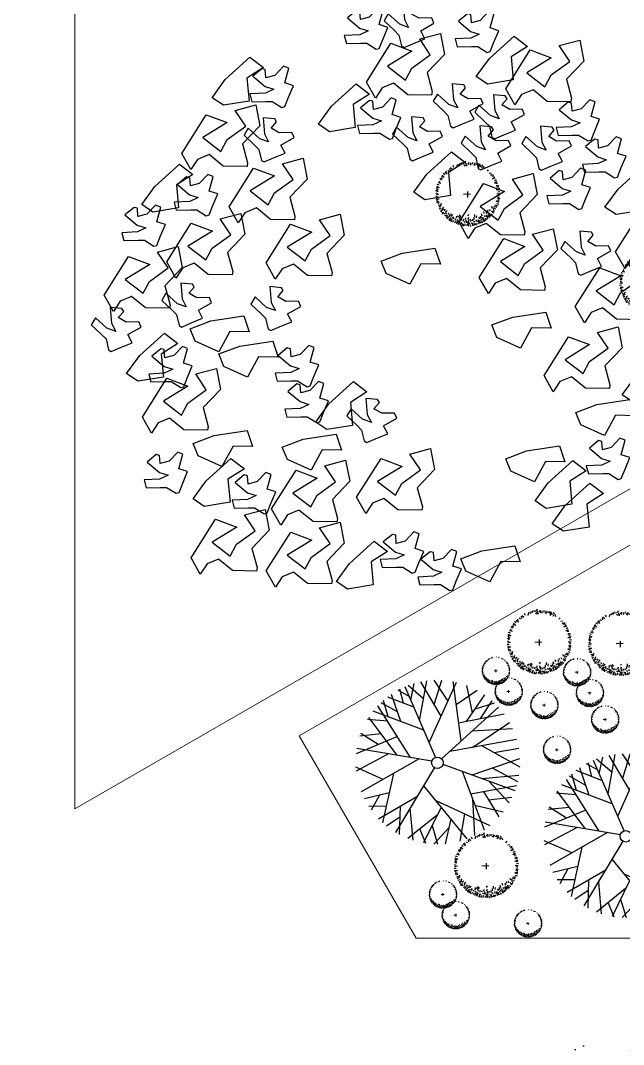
# Model space of a CAD drawing. Header units: millimetres. Extents: x 216896 to 446004, y 63591 to 243769.
# Drawn here: x 378100 to 386472, y 134568 to 148796 of the extents above; entities that cross this region are included whole.
import ezdxf

# ---------------------------------------------------------------- set-up
doc = ezdxf.new("R2010")
doc.units = ezdxf.units.MM
doc.layers.add('green', color=7, linetype='Continuous', true_color=0x45e718)
doc.layers.add('trees', color=7, linetype='Continuous', true_color=0x547000)
doc.layers.add('line pedestr', color=7, linetype='Continuous', lineweight=5, true_color=0x1c1c1c)
doc.layers.add('trees 2', color=7, linetype='Continuous', lineweight=5, true_color=0x91c200)

# ---------------------------------------------------------------- blocks, each defined once
blk = doc.blocks.new('A$C19F01AD3')
at = {"color": 0}
for p, q in [((-0.108, 0.772), (-0.021, 0.947)), ((0.036, 0.751), (-0.094, 0.942)), ((0.181, 0.505), (0.055, 0.946)), ((-0.292, 0.682), (-0.444, 0.833)), ((-0.41, 0.656), (-0.413, 0.85)), ((-0.095, 0.686), (-0.355, 0.876)), ((-0.284, 0.566), (-0.306, 0.895)), ((-0.115, 0.82), (-0.22, 0.92)), ((-0.199, 0.762), (-0.197, 0.926)), ((-0.003, 0.066), (-0.132, 0.938)), ((-0.071, 0.523), (0.125, 0.94)), ((-0.03, 0.247), (0.451, 0.836)), ((0.139, 0.654), (0.295, 0.902)), ((0.301, 0.652), (0.208, 0.926)), ((0.327, 0.171), (0.415, 0.854)), ((-0.053, 0.401), (-0.557, 0.761)), ((-0.281, 0.137), (-0.489, 0.808)), ((0.537, 0.448), (0.555, 0.771)), ((-0.427, 0.608), (-0.645, 0.687)), ((-0.423, 0.202), (-0.625, 0.705)), ((0.381, 0.592), (0.656, 0.688)), ((0.447, 0.372), (0.728, 0.611)), ((-0.537, 0.486), (-0.78, 0.526)), ((-0.603, 0.378), (-0.762, 0.551)), ((0.581, 0.486), (0.812, 0.493)), ((0.61, 0.361), (0.792, 0.525)), ((-0.365, 0.409), (-0.874, 0.342)), ((-0.056, 0.034), (-0.851, 0.397)), ((0.057, 0.032), (0.844, 0.436)), ((0.354, 0.378), (0.885, 0.344)), ((-0.514, 0.243), (-0.925, 0.146)), ((0.481, 0.25), (0.935, 0.157)), ((-0.649, -0.024), (-0.917, 0.192)), ((0.438, 0.069), (0.92, 0.232)), ((-0.191, 0.096), (-0.93, -0.097)), ((-0.519, 0.01), (-0.785, -0.504)), ((0.172, 0.091), (0.947, 0.026)), ((0.542, 0.06), (0.9, -0.29)), ((-0.048, -0.045), (-0.672, -0.648)), ((0.058, -0.031), (0.774, -0.539)), ((0.66, -0.055), (0.944, -0.08)), ((-0.623, -0.191), (-0.916, -0.185)), ((-0.739, -0.188), (-0.874, -0.33)), ((-0.222, -0.214), (0.101, -0.931)), ((0.25, -0.167), (0.318, -0.882)), ((0.351, -0.239), (0.926, -0.196)), ((0.592, -0.221), (0.832, -0.446)), ((-0.695, -0.33), (-0.891, -0.28)), ((-0.33, -0.318), (-0.818, -0.45)), ((0.447, -0.307), (0.864, -0.381)), ((-0.544, -0.376), (-0.636, -0.683)), ((-0.44, -0.424), (-0.504, -0.786)), ((-0.135, -0.408), (0.394, -0.852)), ((0.276, -0.444), (0.808, -0.487)), ((0.426, -0.456), (0.522, -0.782)), ((0.513, -0.354), (0.675, -0.657)), ((-0.579, -0.491), (-0.753, -0.551)), ((-0.158, -0.58), (-0.551, -0.753)), ((-0.092, -0.504), (-0.391, -0.848)), ((0.282, -0.506), (0.196, -0.916)), ((0.289, -0.582), (0.583, -0.738)), ((0.458, -0.563), (0.724, -0.603)), ((-0.393, -0.684), (-0.371, -0.857)), ((-0.245, -0.681), (-0.239, -0.903)), ((-0.018, -0.666), (-0.154, -0.922)), ((0.148, -0.645), (0.016, -0.936)), ((-0.066, -0.756), (-0.281, -0.891))]:
    blk.add_line(p, q, dxfattribs=at)
blk.add_circle((0, 0), 0.0659, dxfattribs=at)
blk = doc.blocks.new('arber')
at = {"layer": 'trees 2'}
for p, q in [((-0.122, 0.148), (-0.11, 0.139)), ((-0.107, 0.135), (-0.116, 0.152)), ((-0.1, 0.15), (-0.107, 0.161)), ((-0.085, 0.151), (-0.096, 0.164)), ((-0.085, 0.159), (-0.085, 0.17)), ((-0.07, 0.164), (-0.074, 0.172)), ((-0.06, 0.181), (-0.062, 0.168)), ((-0.055, 0.185), (-0.047, 0.173)), ((-0.034, 0.179), (-0.037, 0.191)), ((-0.017, 0.181), (-0.013, 0.191)), ((-0.001, 0.18), (-0.002, 0.19)), ((0.003, 0.195), (0.011, 0.185)), ((0.055, 0.175), (0.062, 0.183)), ((0.095, 0.173), (0.091, 0.159)), ((0.119, 0.143), (0.129, 0.147)), ((-0.191, -0.004), (-0.181, 0.005)), ((-0.19, 0.014), (-0.175, 0.017)), ((-0.176, 0.032), (-0.189, 0.034)), ((-0.171, 0.015), (-0.189, 0.021)), ((-0.188, 0.008), (-0.177, 0.001)), ((-0.166, 0.042), (-0.184, 0.044)), ((-0.171, 0.048), (-0.179, 0.056)), ((-0.177, 0.071), (-0.165, 0.075)), ((-0.165, 0.062), (-0.174, 0.065)), ((-0.17, 0.081), (-0.162, 0.07)), ((-0.169, 0.088), (-0.155, 0.085)), ((-0.151, 0.081), (-0.165, 0.094)), ((-0.15, 0.099), (-0.161, 0.105)), ((-0.136, 0.104), (-0.152, 0.113)), ((-0.139, 0.112), (-0.144, 0.122)), ((-0.135, 0.135), (-0.122, 0.135)), ((-0.128, 0.123), (-0.135, 0.129)), ((-0.125, 0.142), (-0.122, 0.129)), ((0.021, -0.005), (-0.021, 0.005)), ((0.008, 0.015), (-0.001, -0.021)), ((0.129, 0.132), (0.135, 0.139)), ((0.142, 0.139), (0.141, 0.126)), ((0.157, 0.104), (0.167, 0.111)), ((0.165, 0.089), (0.176, 0.089)), ((0.171, 0.074), (0.179, 0.078)), ((0.188, 0.064), (0.174, 0.066)), ((0.174, 0.051), (0.193, 0.052)), ((0.192, 0.059), (0.179, 0.051)), ((0.185, 0.076), (0.18, 0.064)), ((0.18, 0.024), (0.197, 0.029)), ((0.186, 0.038), (0.198, 0.04)), ((0.187, 0.021), (0.198, 0.017)), ((0.187, 0.005), (0.196, 0.006)), ((0.201, 0.001), (0.192, -0.007)), ((-0.177, -0.023), (-0.187, -0.019)), ((-0.17, -0.027), (-0.187, -0.032)), ((-0.175, -0.041), (-0.187, -0.043)), ((-0.177, -0.008), (-0.186, -0.009)), ((-0.164, -0.053), (-0.183, -0.055)), ((-0.181, -0.062), (-0.169, -0.054)), ((-0.165, -0.015), (-0.177, -0.023)), ((-0.177, -0.067), (-0.164, -0.069)), ((-0.175, -0.079), (-0.169, -0.067)), ((-0.159, -0.04), (-0.171, -0.048)), ((-0.16, -0.077), (-0.168, -0.081)), ((-0.155, -0.091), (-0.166, -0.092)), ((-0.151, -0.054), (-0.163, -0.062)), ((-0.147, -0.092), (-0.161, -0.103)), ((-0.147, -0.107), (-0.157, -0.114)), ((-0.143, -0.065), (-0.155, -0.073)), ((-0.155, -0.073), (-0.154, -0.082)), ((-0.131, -0.114), (-0.148, -0.123)), ((-0.133, -0.097), (-0.145, -0.105)), ((-0.144, -0.129), (-0.135, -0.116)), ((-0.14, -0.08), (-0.14, -0.09)), ((-0.138, -0.132), (-0.125, -0.129)), ((-0.131, -0.142), (-0.131, -0.129)), ((-0.117, -0.098), (-0.129, -0.105)), ((-0.128, -0.088), (-0.127, -0.098)), ((-0.114, -0.112), (-0.126, -0.12)), ((-0.119, -0.134), (-0.125, -0.141)), ((-0.109, -0.124), (-0.109, -0.134)), ((-0.096, -0.133), (-0.102, -0.14)), ((-0.088, -0.112), (-0.1, -0.12)), ((-0.073, -0.122), (-0.084, -0.128)), ((-0.083, -0.129), (-0.082, -0.138)), ((-0.07, -0.137), (-0.078, -0.148)), ((-0.059, -0.142), (-0.065, -0.15)), ((-0.045, -0.137), (-0.053, -0.148)), ((-0.027, -0.141), (-0.035, -0.151)), ((0.054, -0.136), (0.055, -0.15)), ((0.07, -0.128), (0.07, -0.141)), ((0.085, -0.133), (0.09, -0.145)), ((0.095, -0.125), (0.098, -0.135)), ((0.108, -0.125), (0.111, -0.135)), ((0.118, -0.137), (0.126, -0.155)), ((0.132, -0.151), (0.12, -0.142)), ((0.125, -0.112), (0.125, -0.122)), ((0.13, -0.118), (0.133, -0.128)), ((0.136, -0.145), (0.133, -0.132)), ((0.146, -0.138), (0.133, -0.137)), ((0.138, -0.126), (0.145, -0.131)), ((0.14, -0.11), (0.143, -0.12)), ((0.147, -0.107), (0.162, -0.116)), ((0.15, -0.115), (0.154, -0.125)), ((0.161, -0.084), (0.176, -0.097)), ((0.161, -0.101), (0.171, -0.108)), ((0.18, -0.091), (0.165, -0.087)), ((0.181, -0.084), (0.173, -0.073)), ((0.187, -0.074), (0.175, -0.078)), ((0.176, -0.065), (0.184, -0.068)), ((0.177, -0.045), (0.194, -0.047)), ((0.181, -0.018), (0.199, -0.024)), ((0.182, -0.051), (0.19, -0.058)), ((0.201, -0.017), (0.186, -0.02)), ((0.187, -0.034), (0.199, -0.036)), ((0.199, -0.011), (0.188, -0.004)), ((-0.108, -0.146), (-0.118, -0.15)), ((-0.1, -0.143), (-0.109, -0.159)), ((-0.086, -0.152), (-0.102, -0.156)), ((-0.095, -0.157), (-0.101, -0.167)), ((-0.088, -0.144), (-0.099, -0.147)), ((-0.077, -0.158), (-0.09, -0.172)), ((-0.084, -0.176), (-0.081, -0.161)), ((-0.079, -0.156), (-0.076, -0.165)), ((-0.077, -0.177), (-0.066, -0.169)), ((-0.067, -0.183), (-0.072, -0.171)), ((-0.059, -0.172), (-0.061, -0.181)), ((-0.06, -0.156), (-0.056, -0.164)), ((-0.044, -0.178), (-0.052, -0.186)), ((-0.047, -0.149), (-0.051, -0.163)), ((-0.044, -0.159), (-0.048, -0.168)), ((-0.034, -0.166), (-0.043, -0.174)), ((-0.029, -0.174), (-0.042, -0.183)), ((-0.038, -0.173), (-0.04, -0.19)), ((-0.029, -0.15), (-0.033, -0.163)), ((-0.028, -0.183), (-0.03, -0.195)), ((-0.019, -0.155), (-0.023, -0.167)), ((-0.021, -0.175), (-0.015, -0.182)), ((-0.011, -0.177), (-0.017, -0.195)), ((-0.011, -0.197), (-0.013, -0.182)), ((-0.007, -0.155), (-0.01, -0.164)), ((-0.004, -0.168), (0.003, -0.175)), ((-0.004, -0.195), (0.003, -0.184)), ((0.008, -0.197), (-0.001, -0.188)), ((0.005, -0.145), (0.001, -0.159)), ((0.011, -0.183), (0.012, -0.192)), ((0.013, -0.166), (0.012, -0.175)), ((0.023, -0.143), (0.018, -0.155)), ((0.025, -0.169), (0.019, -0.179)), ((0.032, -0.175), (0.023, -0.188)), ((0.027, -0.184), (0.023, -0.194)), ((0.031, -0.176), (0.036, -0.193)), ((0.035, -0.153), (0.035, -0.166)), ((0.04, -0.172), (0.048, -0.178)), ((0.044, -0.182), (0.047, -0.194)), ((0.047, -0.149), (0.046, -0.159)), ((0.054, -0.161), (0.063, -0.165)), ((0.057, -0.17), (0.059, -0.189)), ((0.066, -0.188), (0.057, -0.175)), ((0.069, -0.153), (0.071, -0.162)), ((0.071, -0.184), (0.073, -0.171)), ((0.083, -0.181), (0.071, -0.176)), ((0.081, -0.152), (0.079, -0.164)), ((0.081, -0.167), (0.085, -0.175)), ((0.09, -0.154), (0.086, -0.17)), ((0.095, -0.161), (0.096, -0.172)), ((0.096, -0.153), (0.107, -0.167)), ((0.097, -0.15), (0.106, -0.152)), ((0.111, -0.153), (0.118, -0.163))]:
    blk.add_line(p, q, dxfattribs=at)
blk = doc.blocks.new('arbor2')
at = {"color": 0}
for p, q in [((-0.086, 0.409), (-0.092, 0.437)), ((-0.034, 0.436), (-0.053, 0.401)), ((-0.011, 0.412), (-0.013, 0.433)), ((-0.003, 0.444), (0.017, 0.422)), ((0.035, 0.449), (0.017, 0.426)), ((0.062, 0.439), (0.046, 0.421)), ((0.093, 0.45), (0.074, 0.424)), ((-0.316, 0.309), (-0.287, 0.308)), ((-0.299, 0.281), (-0.315, 0.294)), ((-0.293, 0.325), (-0.286, 0.295)), ((-0.286, 0.339), (-0.258, 0.319)), ((-0.253, 0.308), (-0.272, 0.347)), ((-0.236, 0.344), (-0.252, 0.367)), ((-0.202, 0.344), (-0.227, 0.376)), ((-0.201, 0.363), (-0.202, 0.388)), ((-0.168, 0.375), (-0.178, 0.394)), ((-0.146, 0.414), (-0.151, 0.384)), ((-0.134, 0.423), (-0.115, 0.394)), ((0.057, 0.408), (0.066, 0.388)), ((0.088, 0.422), (0.079, 0.391)), ((0.094, 0.399), (0.085, 0.38)), ((0.116, 0.401), (0.133, 0.419)), ((0.128, 0.421), (0.119, 0.39)), ((0.151, 0.41), (0.143, 0.382)), ((0.18, 0.409), (0.171, 0.388)), ((0.186, 0.379), (0.202, 0.363)), ((0.206, 0.396), (0.199, 0.362)), ((0.224, 0.383), (0.222, 0.362)), ((0.251, 0.376), (0.238, 0.353)), ((0.269, 0.364), (0.247, 0.334)), ((0.256, 0.344), (0.247, 0.321)), ((0.264, 0.361), (0.276, 0.322)), ((0.285, 0.301), (0.298, 0.317)), ((0.296, 0.348), (0.302, 0.321)), ((0.314, 0.318), (0.312, 0.289)), ((-0.41, 0.164), (-0.383, 0.173)), ((-0.384, 0.144), (-0.404, 0.15)), ((-0.395, 0.187), (-0.378, 0.162)), ((-0.394, 0.202), (-0.36, 0.195)), ((-0.352, 0.187), (-0.385, 0.215)), ((-0.35, 0.226), (-0.373, 0.241)), ((-0.319, 0.239), (-0.354, 0.259)), ((-0.325, 0.257), (-0.335, 0.279)), ((0.348, 0.238), (0.371, 0.254)), ((0.367, 0.203), (0.392, 0.204)), ((0.38, 0.17), (0.398, 0.18)), ((0.418, 0.148), (0.388, 0.153)), ((0.412, 0.175), (0.399, 0.148)), ((-0.442, -0.007), (-0.42, 0.012)), ((-0.441, 0.035), (-0.407, 0.041)), ((-0.397, 0.036), (-0.438, 0.051)), ((-0.41, 0.074), (-0.437, 0.079)), ((-0.437, 0.02), (-0.411, 0.004)), ((-0.386, 0.098), (-0.426, 0.102)), ((-0.398, 0.112), (-0.417, 0.129)), ((0.039, -0.009), (-0.056, 0.013)), ((0.01, 0.036), (-0.012, -0.045)), ((0.387, 0.117), (0.431, 0.12)), ((0.428, 0.136), (0.398, 0.118)), ((0.401, 0.057), (0.44, 0.068)), ((0.413, 0.088), (0.441, 0.094)), ((0.416, 0.013), (0.437, 0.015)), ((0.417, 0.049), (0.441, 0.04)), ((0.448, 0.005), (0.427, -0.015)), ((-0.411, -0.051), (-0.434, -0.042)), ((-0.407, -0.09), (-0.434, -0.096)), ((-0.394, -0.059), (-0.433, -0.07)), ((-0.41, -0.015), (-0.431, -0.017)), ((-0.38, -0.119), (-0.424, -0.122)), ((-0.421, -0.138), (-0.392, -0.12)), ((-0.385, -0.032), (-0.412, -0.05)), ((-0.37, -0.089), (-0.397, -0.106)), ((-0.353, -0.121), (-0.38, -0.139)), ((0.393, -0.1), (0.433, -0.104)), ((0.403, -0.039), (0.444, -0.053)), ((0.405, -0.114), (0.423, -0.131)), ((0.448, -0.037), (0.414, -0.043)), ((0.416, -0.076), (0.444, -0.081)), ((0.443, -0.022), (0.417, -0.006)), ((-0.412, -0.15), (-0.381, -0.155)), ((-0.406, -0.177), (-0.393, -0.151)), ((-0.373, -0.172), (-0.391, -0.182)), ((-0.36, -0.205), (-0.385, -0.206)), ((-0.342, -0.207), (-0.374, -0.232)), ((-0.342, -0.24), (-0.365, -0.256)), ((-0.333, -0.145), (-0.36, -0.163)), ((-0.36, -0.163), (-0.359, -0.185)), ((-0.306, -0.257), (-0.345, -0.276)), ((-0.312, -0.219), (-0.339, -0.237)), ((-0.336, -0.29), (-0.317, -0.262)), ((-0.328, -0.181), (-0.326, -0.203)), ((-0.319, -0.269), (-0.301, -0.298)), ((-0.275, -0.22), (-0.302, -0.237)), ((-0.299, -0.198), (-0.297, -0.22)), ((-0.269, -0.252), (-0.296, -0.27)), ((-0.271, -0.283), (-0.278, -0.256)), ((-0.258, -0.28), (-0.256, -0.302)), ((-0.209, -0.253), (-0.236, -0.27)), ((-0.232, -0.28), (-0.223, -0.256)), ((-0.174, -0.275), (-0.2, -0.289)), ((-0.197, -0.28), (-0.199, -0.26)), ((-0.188, -0.248), (-0.169, -0.27)), ((-0.07, -0.292), (-0.053, -0.274)), ((0.207, -0.283), (0.214, -0.306)), ((0.237, -0.282), (0.244, -0.304)), ((0.275, -0.252), (0.276, -0.274)), ((0.286, -0.267), (0.293, -0.289)), ((0.305, -0.283), (0.322, -0.296)), ((0.309, -0.248), (0.316, -0.271)), ((0.325, -0.241), (0.36, -0.261)), ((0.331, -0.259), (0.341, -0.282)), ((0.356, -0.228), (0.38, -0.243)), ((0.358, -0.189), (0.391, -0.218)), ((0.4, -0.204), (0.367, -0.197)), ((0.402, -0.189), (0.384, -0.164)), ((0.417, -0.166), (0.389, -0.176)), ((0.39, -0.146), (0.41, -0.152)), ((-0.323, -0.297), (-0.293, -0.29)), ((-0.307, -0.32), (-0.306, -0.291)), ((-0.279, -0.303), (-0.292, -0.319)), ((-0.254, -0.329), (-0.277, -0.339)), ((-0.237, -0.323), (-0.257, -0.358)), ((-0.226, -0.301), (-0.241, -0.316)), ((-0.204, -0.344), (-0.24, -0.353)), ((-0.224, -0.354), (-0.239, -0.378)), ((-0.21, -0.324), (-0.234, -0.333)), ((-0.184, -0.356), (-0.213, -0.389)), ((-0.2, -0.398), (-0.192, -0.364)), ((-0.197, -0.29), (-0.195, -0.312)), ((-0.187, -0.352), (-0.182, -0.372)), ((-0.169, -0.31), (-0.186, -0.334)), ((-0.185, -0.4), (-0.16, -0.382)), ((-0.162, -0.415), (-0.171, -0.387)), ((-0.142, -0.321), (-0.158, -0.338)), ((-0.142, -0.388), (-0.148, -0.408)), ((-0.146, -0.351), (-0.137, -0.372)), ((-0.11, -0.309), (-0.13, -0.335)), ((-0.109, -0.403), (-0.127, -0.421)), ((-0.115, -0.337), (-0.125, -0.368)), ((-0.109, -0.36), (-0.118, -0.379)), ((-0.086, -0.376), (-0.106, -0.393)), ((-0.074, -0.393), (-0.105, -0.414)), ((-0.096, -0.391), (-0.1, -0.431)), ((-0.07, -0.318), (-0.089, -0.34)), ((-0.075, -0.339), (-0.084, -0.369)), ((-0.072, -0.414), (-0.076, -0.442)), ((-0.052, -0.349), (-0.061, -0.377)), ((-0.056, -0.395), (-0.043, -0.412)), ((-0.034, -0.401), (-0.048, -0.442)), ((-0.033, -0.446), (-0.038, -0.412)), ((-0.024, -0.35), (-0.032, -0.372)), ((-0.018, -0.441), (-0.002, -0.415)), ((-0.017, -0.38), (-0.002, -0.396)), ((0.009, -0.446), (-0.01, -0.424)), ((0.002, -0.328), (-0.007, -0.359)), ((0.021, -0.297), (0.013, -0.33)), ((0.017, -0.414), (0.02, -0.435)), ((0.021, -0.376), (0.018, -0.397)), ((0.043, -0.322), (0.032, -0.35)), ((0.048, -0.383), (0.034, -0.406)), ((0.065, -0.395), (0.043, -0.425)), ((0.053, -0.415), (0.044, -0.439)), ((0.061, -0.399), (0.072, -0.437)), ((0.07, -0.346), (0.072, -0.375)), ((0.075, -0.366), (0.098, -0.355)), ((0.083, -0.39), (0.1, -0.402)), ((0.092, -0.411), (0.098, -0.439)), ((0.097, -0.337), (0.097, -0.36)), ((0.1, -0.391), (0.113, -0.375)), ((0.114, -0.308), (0.116, -0.34)), ((0.114, -0.363), (0.134, -0.373)), ((0.122, -0.385), (0.124, -0.428)), ((0.14, -0.425), (0.122, -0.396)), ((0.128, -0.375), (0.126, -0.404)), ((0.148, -0.346), (0.153, -0.367)), ((0.151, -0.288), (0.15, -0.318)), ((0.152, -0.416), (0.157, -0.386)), ((0.179, -0.41), (0.153, -0.397)), ((0.176, -0.344), (0.171, -0.37)), ((0.174, -0.377), (0.184, -0.396)), ((0.184, -0.301), (0.196, -0.328)), ((0.196, -0.349), (0.186, -0.384)), ((0.208, -0.365), (0.208, -0.39)), ((0.209, -0.346), (0.234, -0.378)), ((0.211, -0.338), (0.231, -0.343)), ((0.242, -0.346), (0.259, -0.369)), ((0.259, -0.31), (0.279, -0.349)), ((0.292, -0.341), (0.264, -0.321)), ((0.3, -0.327), (0.293, -0.297))]:
    blk.add_line(p, q, dxfattribs=at)
blk = doc.blocks.new('BRANCHO1', base_point=(16.66, 36.12))
for p, q in [((16.573, 36.1498), (16.6363, 36.2083)), ((16.6363, 36.2083), (16.6707, 36.1837)), ((16.7024, 36.1683), (16.6909, 36.2022)), ((16.6909, 36.2022), (16.7311, 36.2022)), ((16.7311, 36.2022), (16.7283, 36.1621)), ((16.6707, 36.1837), (16.619, 36.1683)), ((16.619, 36.1683), (16.6449, 36.1344)), ((16.6622, 36.1529), (16.7024, 36.1683)), ((16.7283, 36.1621), (16.688, 36.1375)), ((16.5817, 36.1159), (16.573, 36.1498)), ((16.6449, 36.1344), (16.6622, 36.1529)), ((16.688, 36.1375), (16.688, 36.1005)), ((16.5989, 36.1313), (16.5817, 36.1159)), ((16.6219, 36.1344), (16.5989, 36.1313)), ((16.642, 36.1067), (16.6219, 36.1344)), ((16.6851, 36.0944), (16.642, 36.1067)), ((16.688, 36.1005), (16.6851, 36.0944))]:
    blk.add_line(p, q)
blk = doc.blocks.new('BRANCHO2', base_point=(16.83, 36.07))
for p, q in [((16.7826, 36.0972), (16.8244, 36.1012)), ((16.8244, 36.1012), (16.8867, 36.0942)), ((16.7857, 36.0721), (16.7826, 36.0972)), ((16.8867, 36.0942), (16.8887, 36.0624)), ((16.8235, 36.041), (16.7857, 36.0721)), ((16.8534, 36.0726), (16.8235, 36.041)), ((16.8887, 36.0624), (16.8534, 36.0726))]:
    blk.add_line(p, q)
blk = doc.blocks.new('BRANCHO3', base_point=(16.71, 35.96))
for p, q in [((16.6899, 36.0349), (16.6698, 36.0256)), ((16.6698, 36.0256), (16.687, 36.001)), ((16.6956, 36.0318), (16.6899, 36.0349)), ((16.6927, 36.0165), (16.6956, 36.0318)), ((16.7301, 36.0288), (16.71, 36.0165)), ((16.7243, 35.9979), (16.7387, 36.0226)), ((16.7387, 36.0226), (16.7301, 36.0288)), ((16.71, 36.0165), (16.6927, 36.0165)), ((16.6554, 35.9949), (16.6554, 35.9795)), ((16.6841, 35.9887), (16.6554, 35.9949)), ((16.7014, 35.9918), (16.6841, 35.9887)), ((16.687, 36.001), (16.7014, 35.9918)), ((16.7387, 35.9887), (16.7243, 35.9979)), ((16.7243, 35.9702), (16.7387, 35.9887)), ((16.6554, 35.9795), (16.6812, 35.9733)), ((16.6812, 35.9733), (16.6927, 35.9702)), ((16.6927, 35.9702), (16.7071, 35.9548)), ((16.7128, 35.9548), (16.7243, 35.9702)), ((16.7071, 35.9548), (16.7128, 35.9548))]:
    blk.add_line(p, q)
blk = doc.blocks.new('A$C1C0644A9')
at = {"color": 0, "linetype": 'ByBlock', "xscale": 12, "yscale": 12, "zscale": 12}
for name, p in [('BRANCHO3', (1.17, 6.14)), ('BRANCHO3', (-1.23, 5.42)), ('BRANCHO3', (3.57, 5.42)), ('BRANCHO1', (1.77, 5.06)), ('BRANCHO1', (-2.67, 4.58)), ('BRANCHO1', (4.77, 4.1)), ('BRANCHO3', (0.93, 4.1)), ('BRANCHO3', (-3.51, 3.5)), ('BRANCHO1', (-1.95, 3.14)), ('BRANCHO3', (-4.83, 3.14)), ('BRANCHO3', (5.25, 2.9)), ('BRANCHO1', (-3.63, 2.3)), ('BRANCHO1', (-5.19, 1.94)), ('BRANCHO3', (5.61, 1.94)), ('BRANCHO1', (-1.47, 1.7)), ('BRANCHO1', (2.97, 1.46)), ('BRANCHO3', (4.65, 1.46)), ('BRANCHO2', (0.57, 1.1)), ('BRANCHO1', (3.09, 0.14)), ('BRANCHO2', (-3.99, 0.74)), ('BRANCHO1', (6.21, -0.1)), ('BRANCHO3', (-5.07, -0.1)), ('BRANCHO2', (-3.51, 0.02)), ('BRANCHO1', (-5.07, -0.94)), ('BRANCHO3', (-2.31, -0.82)), ('BRANCHO1', (5.01, -1.06)), ('BRANCHO2', (2.61, -0.94)), ('BRANCHO3', (-2.31, -1.66)), ('BRANCHO1', (3.93, -2.38)), ('BRANCHO3', (-5.79, -2.38)), ('BRANCHO2', (-4.59, -1.78)), ('BRANCHO2', (-2.67, -2.38)), ('BRANCHO3', (-3.99, -3.34)), ('BRANCHO1', (-2.79, -3.7)), ('BRANCHO1', (-0.87, -3.94)), ('BRANCHO2', (3.93, -3.34)), ('BRANCHO1', (-4.83, -4.3)), ('BRANCHO2', (2.13, -3.94)), ('BRANCHO3', (3.93, -4.66)), ('BRANCHO1', (-3.27, -5.02)), ('BRANCHO3', (-1.11, -5.5)), ('BRANCHO3', (-0.39, -6.1)), ('BRANCHO2', (0.57, -5.86))]:
    blk.add_blockref(name, p, dxfattribs=at)
for name, p, rotation in [('BRANCHO3', (1.77, 6.02), 315.0000000000102), ('BRANCHO2', (-2.07, 6.02), 33.69006752598449), ('BRANCHO2', (3.81, 4.94), 33.69006752598449), ('BRANCHO3', (-1.95, 4.34), 315.0000000000102), ('BRANCHO2', (0.09, 4.82), 33.69006752598449), ('BRANCHO3', (2.37, 3.98), 315.0000000000102), ('BRANCHO2', (-4.23, 4.1), 33.69006752598449), ('BRANCHO3', (1.29, 3.5), 315.0000000000102), ('BRANCHO3', (3.21, 3.5), 315.0000000000102), ('BRANCHO3', (2.73, 2.9), 315.0000000000102), ('BRANCHO2', (1.77, 2.78), 33.69006752598449), ('BRANCHO3', (4.05, 2.54), 315.0000000000102), ('BRANCHO3', (-4.71, 1.22), 315.0000000000102), ('BRANCHO3', (-6.39, 1.1), 315.0000000000102), ('BRANCHO2', (5.85, 1.34), 33.69006752598449), ('BRANCHO3', (-2.79, 0.62), 315.0000000000102), ('BRANCHO2', (-5.55, 0.5), 33.69006752598449), ('BRANCHO3', (4.29, 0.02), 315.0000000000102), ('BRANCHO3', (5.61, -1.54), 315.0000000000102), ('BRANCHO2', (-1.71, -1.66), 33.69006752598449), ('BRANCHO3', (-1.35, -2.38), 315.0000000000102), ('BRANCHO3', (5.73, -2.5), 315.0000000000102), ('BRANCHO2', (-4.83, -2.62), 33.69006752598449), ('BRANCHO2', (5.13, -2.86), 33.69006752598449), ('BRANCHO2', (2.61, -4.66), 33.69006752598449), ('BRANCHO2', (-2.19, -5.26), 33.69006752598449), ('BRANCHO2', (2.85, -5.26), 33.69006752598449)]:
    blk.add_blockref(name, p, dxfattribs=dict(at, rotation=rotation))

msp = doc.modelspace()

# ---------------------------------------------------------------- hatches: boundary and pattern name
at = {"layer": 'trees'}
h = msp.add_hatch(dxfattribs=at)
h.set_pattern_fill('AR-SAND', color=256, scale=800, angle=-13.3582, style=0)
h.set_pattern_definition([(24.1418192, (-254365702.9, 15352080.1), (307.104099, 1511.3975627), [0, -1216, 0, -1360, 0, -1300]), (354.1418192, (-254365702.9, 15352080), (1899.13399, 1869.525503), [0, -656, 0, -1096, 0, -420]), (314.1418192, (-254366660.3, 15352307.4), (2424.956389, -571.182904), [0, -400, 0, -1440, 0, -1880]), (304.1418192, (-254366660.3, 15352307.4), (2502.057127, 127.520706), [0, -200, 0, -944, 0, -1080])])
edge = h.paths.add_edge_path()
edge.add_arc((388064, 129301), 5790, -13.3582, 346.6418)

# ---------------------------------------------------------------- linework, layer by layer
at = {"layer": 'line pedestr'}
for p, q in [((378853, 137841), (398583, 149232)), ((378853, 137841), (378853, 149232)), ((381971, 138855), (388380, 142555)), ((381971, 138855), (383594, 136044)), ((383594, 136044), (392138, 136044))]:
    msp.add_line(p, q, dxfattribs=at)

# ---------------------------------------------------------------- block references
at = {"layer": 'green'}
for name, p, xscale, yscale, zscale, rotation in [('arbor2', (384307, 146382), 1000, 1000, 1000, 14.99999999998732), ('arbor2', (386861, 145152), 1000, 1000, 1000, 14.99999999998732), ('arbor2', (385299, 140157), 1000, 1000, 1000, 14.99999999998732), ('arbor2', (386426, 140137), 1000, 1000, 1000, 14.99999999998732), ('A$C19F01AD3', (383888, 138483), 1210.070298431674, 1210.070298431674, 1210.070298431674, 14.99999999998812), ('arber', (384696, 139761), 1000, 1000, 1000, 14.99999999998732), ('arber', (385823, 139741), 1000, 1000, 1000, 14.99999999998732), ('arber', (384873, 139473), 1000, 1000, 1000, 14.99999999998732), ('arber', (386000, 139453), 1000, 1000, 1000, 14.99999999998732), ('arber', (385368, 139284), 1000, 1000, 1000, 14.99999999998732), ('arber', (386212, 139085), 1000, 1000, 1000, 14.99999999998732), ('arber', (385544, 138664), 1000, 1000, 1000, 14.99999999998732), ('A$C19F01AD3', (386504, 137461), 1210.070298431674, 1210.070298431674, 1210.070298431674, 14.99999999998812), ('arbor2', (384564, 137050), 1000, 1000, 1000, 14.99999999998732), ('arber', (383961, 136654), 1000, 1000, 1000, 14.99999999998732), ('arber', (384138, 136366), 1000, 1000, 1000, 14.99999999998732), ('arber', (385142, 136252), 1000, 1000, 1000, 14.99999999998732)]:
    msp.add_blockref(name, p, dxfattribs=dict(at, xscale=xscale, yscale=yscale, zscale=zscale, rotation=rotation))
at = {"layer": 'trees', "xscale": 615.2234675828582, "yscale": 615.2234675828582, "zscale": 615.2234675828582, "rotation": 14.99999999659651}
msp.add_blockref('A$C1C0644A9', (383333, 144606), dxfattribs=at)

doc.saveas('drawing.dxf')
